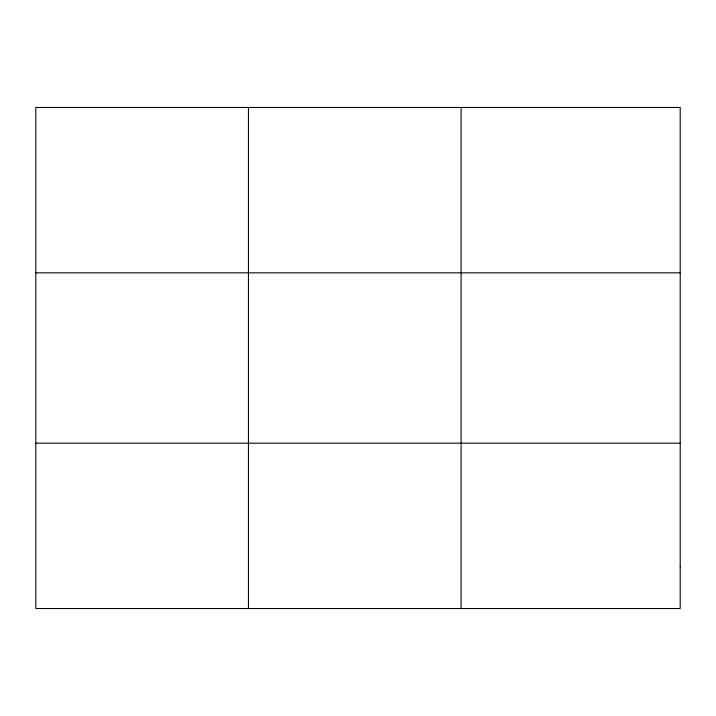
<?xml version="1.0" encoding="UTF-8"?>
<svg xmlns="http://www.w3.org/2000/svg" width="716" height="716" viewBox="0 0 716 716"><rect width="100%" height="100%" fill="white"/><g stroke="black" fill="none" stroke-linecap="round" stroke-linejoin="round"><path stroke-width="1.07" d="M248.452 107.472L248.452 608.528M461.104 107.472L461.104 608.528M35.8 272.823L680.2 272.823M35.8 443.177L680.2 443.177M680.2 567.188L680.2 608.528L35.8 608.528L35.8 107.472L680.2 107.472L680.2 567.188"/></g></svg>
